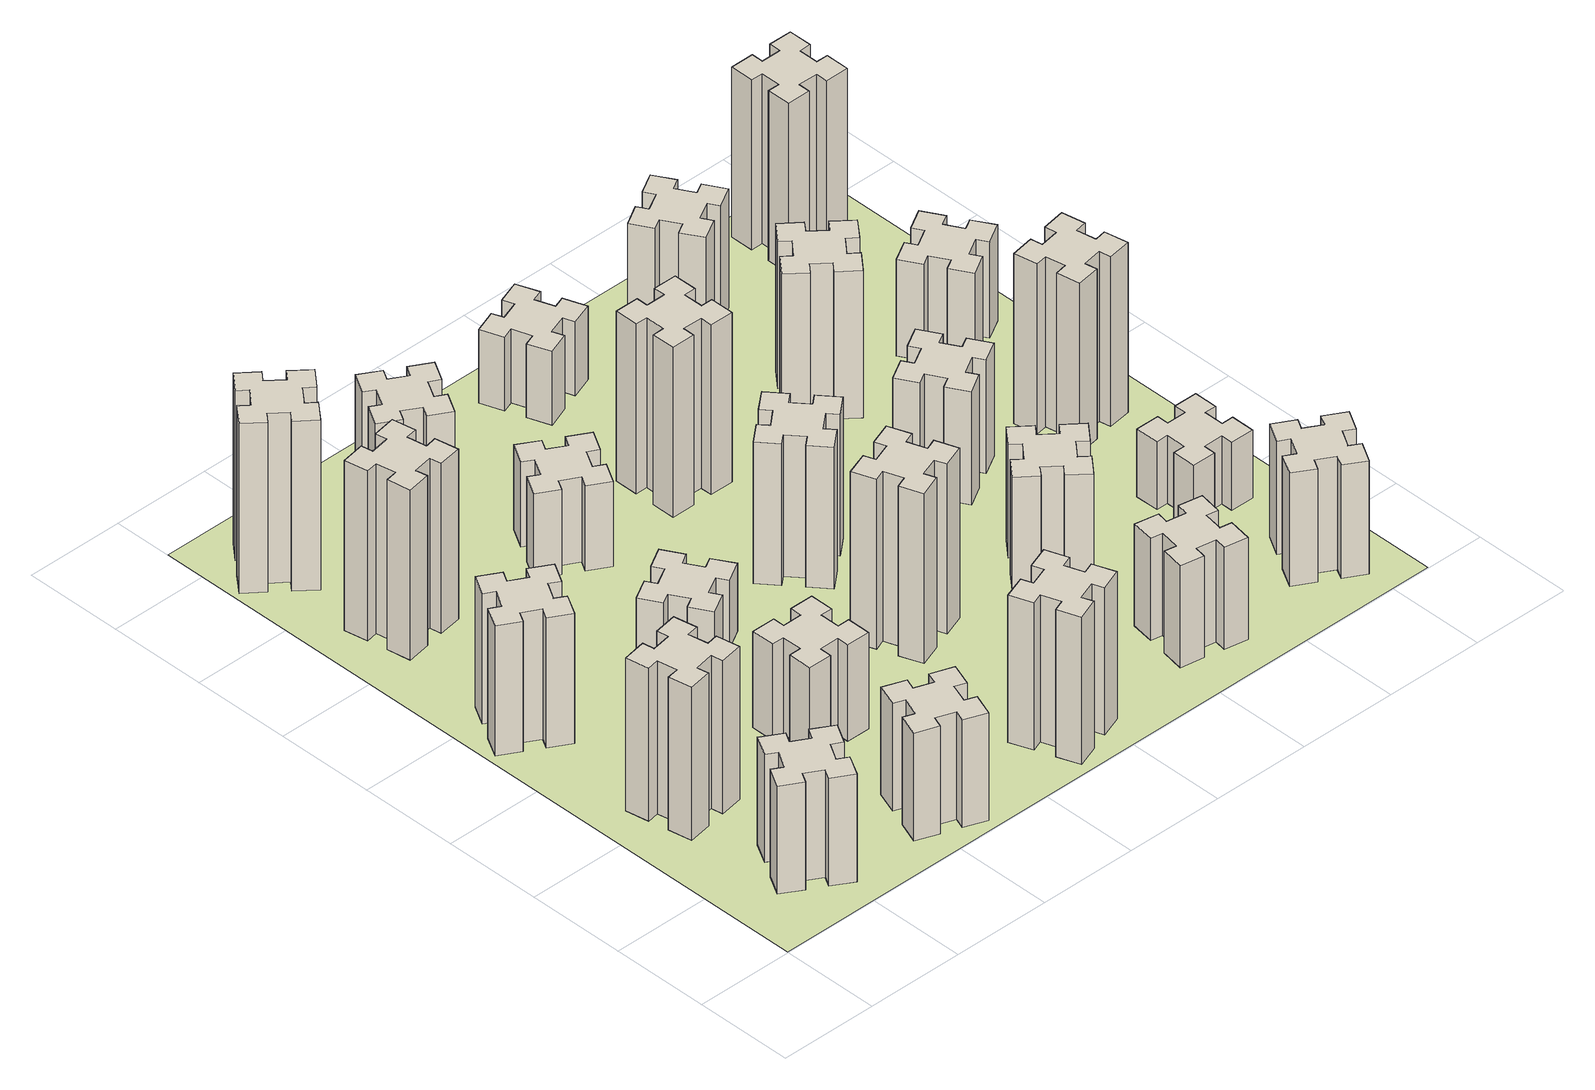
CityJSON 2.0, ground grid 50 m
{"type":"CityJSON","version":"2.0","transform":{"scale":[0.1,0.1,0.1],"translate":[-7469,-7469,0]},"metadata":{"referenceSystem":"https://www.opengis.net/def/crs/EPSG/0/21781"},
"CityObjects":{
"building1":{"type":"Building","attributes":{"class":"1000","function":"1000","usage":"1000","yearOfConstruction":2016,"roofType":"1000","measuredHeight":57,"storeysAboveGround":30,"storeysBelowGround":0},"geometry":[{"type":"Solid","lod":"1","boundaries":[[[[0,1,2,3,4,5,6,7,8,9,10,11,12,13,14,15,16,17,18,19]],[[17,16,20,21]],[[16,15,22,20]],[[15,14,23,22]],[[14,13,24,23]],[[13,12,25,24]],[[12,11,26,25]],[[11,10,27,26]],[[10,9,28,27]],[[9,8,29,28]],[[8,7,30,29]],[[7,6,31,30]],[[6,5,32,31]],[[5,4,33,32]],[[4,3,34,33]],[[3,2,35,34]],[[2,1,36,35]],[[1,0,37,36]],[[0,19,38,37]],[[19,18,39,38]],[[18,17,21,39]],[[24,25,26,27,28,29,30,31,32,33,34,35,36,37,38,39,21,20,22,23]]]]}]},
"building2":{"type":"Building","attributes":{"class":"1000","function":"1000","usage":"1000","yearOfConstruction":2016,"roofType":"1000","measuredHeight":81,"storeysAboveGround":30,"storeysBelowGround":0},"geometry":[{"type":"Solid","lod":"1","boundaries":[[[[40,41,42,43,44,45,46,47,48,49,50,51,52,53,54,55,56,57,58,59]],[[57,56,60,61]],[[56,55,62,60]],[[55,54,63,62]],[[54,53,64,63]],[[53,52,65,64]],[[52,51,66,65]],[[51,50,67,66]],[[50,49,68,67]],[[49,48,69,68]],[[48,47,70,69]],[[47,46,71,70]],[[46,45,72,71]],[[45,44,73,72]],[[44,43,74,73]],[[43,42,75,74]],[[42,41,76,75]],[[41,40,77,76]],[[40,59,78,77]],[[59,58,79,78]],[[58,57,61,79]],[[64,65,66,67,68,69,70,71,72,73,74,75,76,77,78,79,61,60,62,63]]]]}]},
"building3":{"type":"Building","attributes":{"class":"1000","function":"1000","usage":"1000","yearOfConstruction":2016,"roofType":"1000","measuredHeight":69,"storeysAboveGround":30,"storeysBelowGround":0},"geometry":[{"type":"Solid","lod":"1","boundaries":[[[[80,81,82,83,84,85,86,87,88,89,90,91,92,93,94,95,96,97,98,99]],[[97,96,100,101]],[[96,95,102,100]],[[95,94,103,102]],[[94,93,104,103]],[[93,92,105,104]],[[92,91,106,105]],[[91,90,107,106]],[[90,89,108,107]],[[89,88,109,108]],[[88,87,110,109]],[[87,86,111,110]],[[86,85,112,111]],[[85,84,113,112]],[[84,83,114,113]],[[83,82,115,114]],[[82,81,116,115]],[[81,80,117,116]],[[80,99,118,117]],[[99,98,119,118]],[[98,97,101,119]],[[104,105,106,107,108,109,110,111,112,113,114,115,116,117,118,119,101,100,102,103]]]]}]},
"building4":{"type":"Building","attributes":{"class":"1000","function":"1000","usage":"1000","yearOfConstruction":2016,"roofType":"1000","measuredHeight":90,"storeysAboveGround":30,"storeysBelowGround":0},"geometry":[{"type":"Solid","lod":"1","boundaries":[[[[120,121,122,123,124,125,126,127,128,129,130,131,132,133,134,135,136,137,138,139]],[[137,136,140,141]],[[136,135,142,140]],[[135,134,143,142]],[[134,133,144,143]],[[133,132,145,144]],[[132,131,146,145]],[[131,130,147,146]],[[130,129,148,147]],[[129,128,149,148]],[[128,127,150,149]],[[127,126,151,150]],[[126,125,152,151]],[[125,124,153,152]],[[124,123,154,153]],[[123,122,155,154]],[[122,121,156,155]],[[121,120,157,156]],[[120,139,158,157]],[[139,138,159,158]],[[138,137,141,159]],[[144,145,146,147,148,149,150,151,152,153,154,155,156,157,158,159,141,140,142,143]]]]}]},
"building5":{"type":"Building","attributes":{"class":"1000","function":"1000","usage":"1000","yearOfConstruction":2016,"roofType":"1000","measuredHeight":57,"storeysAboveGround":30,"storeysBelowGround":0},"geometry":[{"type":"Solid","lod":"1","boundaries":[[[[160,161,162,163,164,165,166,167,168,169,170,171,172,173,174,175,176,177,178,179]],[[177,176,180,181]],[[176,175,182,180]],[[175,174,183,182]],[[174,173,184,183]],[[173,172,185,184]],[[172,171,186,185]],[[171,170,187,186]],[[170,169,188,187]],[[169,168,189,188]],[[168,167,190,189]],[[167,166,191,190]],[[166,165,192,191]],[[165,164,193,192]],[[164,163,194,193]],[[163,162,195,194]],[[162,161,196,195]],[[161,160,197,196]],[[160,179,198,197]],[[179,178,199,198]],[[178,177,181,199]],[[184,185,186,187,188,189,190,191,192,193,194,195,196,197,198,199,181,180,182,183]]]]}]},
"building6":{"type":"Building","attributes":{"class":"1000","function":"1000","usage":"1000","yearOfConstruction":2016,"roofType":"1000","measuredHeight":90,"storeysAboveGround":30,"storeysBelowGround":0},"geometry":[{"type":"Solid","lod":"1","boundaries":[[[[200,201,202,203,204,205,206,207,208,209,210,211,212,213,214,215,216,217,218,219]],[[217,216,220,221]],[[216,215,222,220]],[[215,214,223,222]],[[214,213,224,223]],[[213,212,225,224]],[[212,211,226,225]],[[211,210,227,226]],[[210,209,228,227]],[[209,208,229,228]],[[208,207,230,229]],[[207,206,231,230]],[[206,205,232,231]],[[205,204,233,232]],[[204,203,234,233]],[[203,202,235,234]],[[202,201,236,235]],[[201,200,237,236]],[[200,219,238,237]],[[219,218,239,238]],[[218,217,221,239]],[[224,225,226,227,228,229,230,231,232,233,234,235,236,237,238,239,221,220,222,223]]]]}]},
"building7":{"type":"Building","attributes":{"class":"1000","function":"1000","usage":"1000","yearOfConstruction":2016,"roofType":"1000","measuredHeight":51,"storeysAboveGround":30,"storeysBelowGround":0},"geometry":[{"type":"Solid","lod":"1","boundaries":[[[[240,241,242,243,244,245,246,247,248,249,250,251,252,253,254,255,256,257,258,259]],[[257,256,260,261]],[[256,255,262,260]],[[255,254,263,262]],[[254,253,264,263]],[[253,252,265,264]],[[252,251,266,265]],[[251,250,267,266]],[[250,249,268,267]],[[249,248,269,268]],[[248,247,270,269]],[[247,246,271,270]],[[246,245,272,271]],[[245,244,273,272]],[[244,243,274,273]],[[243,242,275,274]],[[242,241,276,275]],[[241,240,277,276]],[[240,259,278,277]],[[259,258,279,278]],[[258,257,261,279]],[[264,265,266,267,268,269,270,271,272,273,274,275,276,277,278,279,261,260,262,263]]]]}]},
"building8":{"type":"Building","attributes":{"class":"1000","function":"1000","usage":"1000","yearOfConstruction":2016,"roofType":"1000","measuredHeight":36,"storeysAboveGround":30,"storeysBelowGround":0},"geometry":[{"type":"Solid","lod":"1","boundaries":[[[[280,281,282,283,284,285,286,287,288,289,290,291,292,293,294,295,296,297,298,299]],[[297,296,300,301]],[[296,295,302,300]],[[295,294,303,302]],[[294,293,304,303]],[[293,292,305,304]],[[292,291,306,305]],[[291,290,307,306]],[[290,289,308,307]],[[289,288,309,308]],[[288,287,310,309]],[[287,286,311,310]],[[286,285,312,311]],[[285,284,313,312]],[[284,283,314,313]],[[283,282,315,314]],[[282,281,316,315]],[[281,280,317,316]],[[280,299,318,317]],[[299,298,319,318]],[[298,297,301,319]],[[304,305,306,307,308,309,310,311,312,313,314,315,316,317,318,319,301,300,302,303]]]]}]},
"building9":{"type":"Building","attributes":{"class":"1000","function":"1000","usage":"1000","yearOfConstruction":2016,"roofType":"1000","measuredHeight":78,"storeysAboveGround":30,"storeysBelowGround":0},"geometry":[{"type":"Solid","lod":"1","boundaries":[[[[320,321,322,323,324,325,326,327,328,329,330,331,332,333,334,335,336,337,338,339]],[[337,336,340,341]],[[336,335,342,340]],[[335,334,343,342]],[[334,333,344,343]],[[333,332,345,344]],[[332,331,346,345]],[[331,330,347,346]],[[330,329,348,347]],[[329,328,349,348]],[[328,327,350,349]],[[327,326,351,350]],[[326,325,352,351]],[[325,324,353,352]],[[324,323,354,353]],[[323,322,355,354]],[[322,321,356,355]],[[321,320,357,356]],[[320,339,358,357]],[[339,338,359,358]],[[338,337,341,359]],[[344,345,346,347,348,349,350,351,352,353,354,355,356,357,358,359,341,340,342,343]]]]}]},
"building10":{"type":"Building","attributes":{"class":"1000","function":"1000","usage":"1000","yearOfConstruction":2016,"roofType":"1000","measuredHeight":45,"storeysAboveGround":30,"storeysBelowGround":0},"geometry":[{"type":"Solid","lod":"1","boundaries":[[[[360,361,362,363,364,365,366,367,368,369,370,371,372,373,374,375,376,377,378,379]],[[377,376,380,381]],[[376,375,382,380]],[[375,374,383,382]],[[374,373,384,383]],[[373,372,385,384]],[[372,371,386,385]],[[371,370,387,386]],[[370,369,388,387]],[[369,368,389,388]],[[368,367,390,389]],[[367,366,391,390]],[[366,365,392,391]],[[365,364,393,392]],[[364,363,394,393]],[[363,362,395,394]],[[362,361,396,395]],[[361,360,397,396]],[[360,379,398,397]],[[379,378,399,398]],[[378,377,381,399]],[[384,385,386,387,388,389,390,391,392,393,394,395,396,397,398,399,381,380,382,383]]]]}]},
"building11":{"type":"Building","attributes":{"class":"1000","function":"1000","usage":"1000","yearOfConstruction":2016,"roofType":"1000","measuredHeight":51,"storeysAboveGround":30,"storeysBelowGround":0},"geometry":[{"type":"Solid","lod":"1","boundaries":[[[[400,401,402,403,404,405,406,407,408,409,410,411,412,413,414,415,416,417,418,419]],[[417,416,420,421]],[[416,415,422,420]],[[415,414,423,422]],[[414,413,424,423]],[[413,412,425,424]],[[412,411,426,425]],[[411,410,427,426]],[[410,409,428,427]],[[409,408,429,428]],[[408,407,430,429]],[[407,406,431,430]],[[406,405,432,431]],[[405,404,433,432]],[[404,403,434,433]],[[403,402,435,434]],[[402,401,436,435]],[[401,400,437,436]],[[400,419,438,437]],[[419,418,439,438]],[[418,417,421,439]],[[424,425,426,427,428,429,430,431,432,433,434,435,436,437,438,439,421,420,422,423]]]]}]},
"building12":{"type":"Building","attributes":{"class":"1000","function":"1000","usage":"1000","yearOfConstruction":2016,"roofType":"1000","measuredHeight":90,"storeysAboveGround":30,"storeysBelowGround":0},"geometry":[{"type":"Solid","lod":"1","boundaries":[[[[440,441,442,443,444,445,446,447,448,449,450,451,452,453,454,455,456,457,458,459]],[[457,456,460,461]],[[456,455,462,460]],[[455,454,463,462]],[[454,453,464,463]],[[453,452,465,464]],[[452,451,466,465]],[[451,450,467,466]],[[450,449,468,467]],[[449,448,469,468]],[[448,447,470,469]],[[447,446,471,470]],[[446,445,472,471]],[[445,444,473,472]],[[444,443,474,473]],[[443,442,475,474]],[[442,441,476,475]],[[441,440,477,476]],[[440,459,478,477]],[[459,458,479,478]],[[458,457,461,479]],[[464,465,466,467,468,469,470,471,472,473,474,475,476,477,478,479,461,460,462,463]]]]}]},
"building13":{"type":"Building","attributes":{"class":"1000","function":"1000","usage":"1000","yearOfConstruction":2016,"roofType":"1000","measuredHeight":75,"storeysAboveGround":30,"storeysBelowGround":0},"geometry":[{"type":"Solid","lod":"1","boundaries":[[[[480,481,482,483,484,485,486,487,488,489,490,491,492,493,494,495,496,497,498,499]],[[497,496,500,501]],[[496,495,502,500]],[[495,494,503,502]],[[494,493,504,503]],[[493,492,505,504]],[[492,491,506,505]],[[491,490,507,506]],[[490,489,508,507]],[[489,488,509,508]],[[488,487,510,509]],[[487,486,511,510]],[[486,485,512,511]],[[485,484,513,512]],[[484,483,514,513]],[[483,482,515,514]],[[482,481,516,515]],[[481,480,517,516]],[[480,499,518,517]],[[499,498,519,518]],[[498,497,501,519]],[[504,505,506,507,508,509,510,511,512,513,514,515,516,517,518,519,501,500,502,503]]]]}]},
"building14":{"type":"Building","attributes":{"class":"1000","function":"1000","usage":"1000","yearOfConstruction":2016,"roofType":"1000","measuredHeight":90,"storeysAboveGround":30,"storeysBelowGround":0},"geometry":[{"type":"Solid","lod":"1","boundaries":[[[[520,521,522,523,524,525,526,527,528,529,530,531,532,533,534,535,536,537,538,539]],[[537,536,540,541]],[[536,535,542,540]],[[535,534,543,542]],[[534,533,544,543]],[[533,532,545,544]],[[532,531,546,545]],[[531,530,547,546]],[[530,529,548,547]],[[529,528,549,548]],[[528,527,550,549]],[[527,526,551,550]],[[526,525,552,551]],[[525,524,553,552]],[[524,523,554,553]],[[523,522,555,554]],[[522,521,556,555]],[[521,520,557,556]],[[520,539,558,557]],[[539,538,559,558]],[[538,537,541,559]],[[544,545,546,547,548,549,550,551,552,553,554,555,556,557,558,559,541,540,542,543]]]]}]},
"building15":{"type":"Building","attributes":{"class":"1000","function":"1000","usage":"1000","yearOfConstruction":2016,"roofType":"1000","measuredHeight":54,"storeysAboveGround":30,"storeysBelowGround":0},"geometry":[{"type":"Solid","lod":"1","boundaries":[[[[560,561,562,563,564,565,566,567,568,569,570,571,572,573,574,575,576,577,578,579]],[[577,576,580,581]],[[576,575,582,580]],[[575,574,583,582]],[[574,573,584,583]],[[573,572,585,584]],[[572,571,586,585]],[[571,570,587,586]],[[570,569,588,587]],[[569,568,589,588]],[[568,567,590,589]],[[567,566,591,590]],[[566,565,592,591]],[[565,564,593,592]],[[564,563,594,593]],[[563,562,595,594]],[[562,561,596,595]],[[561,560,597,596]],[[560,579,598,597]],[[579,578,599,598]],[[578,577,581,599]],[[584,585,586,587,588,589,590,591,592,593,594,595,596,597,598,599,581,580,582,583]]]]}]},
"building16":{"type":"Building","attributes":{"class":"1000","function":"1000","usage":"1000","yearOfConstruction":2016,"roofType":"1000","measuredHeight":39,"storeysAboveGround":30,"storeysBelowGround":0},"geometry":[{"type":"Solid","lod":"1","boundaries":[[[[600,601,602,603,604,605,606,607,608,609,610,611,612,613,614,615,616,617,618,619]],[[617,616,620,621]],[[616,615,622,620]],[[615,614,623,622]],[[614,613,624,623]],[[613,612,625,624]],[[612,611,626,625]],[[611,610,627,626]],[[610,609,628,627]],[[609,608,629,628]],[[608,607,630,629]],[[607,606,631,630]],[[606,605,632,631]],[[605,604,633,632]],[[604,603,634,633]],[[603,602,635,634]],[[602,601,636,635]],[[601,600,637,636]],[[600,619,638,637]],[[619,618,639,638]],[[618,617,621,639]],[[624,625,626,627,628,629,630,631,632,633,634,635,636,637,638,639,621,620,622,623]]]]}]},
"building17":{"type":"Building","attributes":{"class":"1000","function":"1000","usage":"1000","yearOfConstruction":2016,"roofType":"1000","measuredHeight":60,"storeysAboveGround":30,"storeysBelowGround":0},"geometry":[{"type":"Solid","lod":"1","boundaries":[[[[640,641,642,643,644,645,646,647,648,649,650,651,652,653,654,655,656,657,658,659]],[[657,656,660,661]],[[656,655,662,660]],[[655,654,663,662]],[[654,653,664,663]],[[653,652,665,664]],[[652,651,666,665]],[[651,650,667,666]],[[650,649,668,667]],[[649,648,669,668]],[[648,647,670,669]],[[647,646,671,670]],[[646,645,672,671]],[[645,644,673,672]],[[644,643,674,673]],[[643,642,675,674]],[[642,641,676,675]],[[641,640,677,676]],[[640,659,678,677]],[[659,658,679,678]],[[658,657,661,679]],[[664,665,666,667,668,669,670,671,672,673,674,675,676,677,678,679,661,660,662,663]]]]}]},
"building18":{"type":"Building","attributes":{"class":"1000","function":"1000","usage":"1000","yearOfConstruction":2016,"roofType":"1000","measuredHeight":60,"storeysAboveGround":30,"storeysBelowGround":0},"geometry":[{"type":"Solid","lod":"1","boundaries":[[[[680,681,682,683,684,685,686,687,688,689,690,691,692,693,694,695,696,697,698,699]],[[697,696,700,701]],[[696,695,702,700]],[[695,694,703,702]],[[694,693,704,703]],[[693,692,705,704]],[[692,691,706,705]],[[691,690,707,706]],[[690,689,708,707]],[[689,688,709,708]],[[688,687,710,709]],[[687,686,711,710]],[[686,685,712,711]],[[685,684,713,712]],[[684,683,714,713]],[[683,682,715,714]],[[682,681,716,715]],[[681,680,717,716]],[[680,699,718,717]],[[699,698,719,718]],[[698,697,701,719]],[[704,705,706,707,708,709,710,711,712,713,714,715,716,717,718,719,701,700,702,703]]]]}]},
"building19":{"type":"Building","attributes":{"class":"1000","function":"1000","usage":"1000","yearOfConstruction":2016,"roofType":"1000","measuredHeight":78,"storeysAboveGround":30,"storeysBelowGround":0},"geometry":[{"type":"Solid","lod":"1","boundaries":[[[[720,721,722,723,724,725,726,727,728,729,730,731,732,733,734,735,736,737,738,739]],[[737,736,740,741]],[[736,735,742,740]],[[735,734,743,742]],[[734,733,744,743]],[[733,732,745,744]],[[732,731,746,745]],[[731,730,747,746]],[[730,729,748,747]],[[729,728,749,748]],[[728,727,750,749]],[[727,726,751,750]],[[726,725,752,751]],[[725,724,753,752]],[[724,723,754,753]],[[723,722,755,754]],[[722,721,756,755]],[[721,720,757,756]],[[720,739,758,757]],[[739,738,759,758]],[[738,737,741,759]],[[744,745,746,747,748,749,750,751,752,753,754,755,756,757,758,759,741,740,742,743]]]]}]},
"building20":{"type":"Building","attributes":{"class":"1000","function":"1000","usage":"1000","yearOfConstruction":2016,"roofType":"1000","measuredHeight":60,"storeysAboveGround":30,"storeysBelowGround":0},"geometry":[{"type":"Solid","lod":"1","boundaries":[[[[760,761,762,763,764,765,766,767,768,769,770,771,772,773,774,775,776,777,778,779]],[[777,776,780,781]],[[776,775,782,780]],[[775,774,783,782]],[[774,773,784,783]],[[773,772,785,784]],[[772,771,786,785]],[[771,770,787,786]],[[770,769,788,787]],[[769,768,789,788]],[[768,767,790,789]],[[767,766,791,790]],[[766,765,792,791]],[[765,764,793,792]],[[764,763,794,793]],[[763,762,795,794]],[[762,761,796,795]],[[761,760,797,796]],[[760,779,798,797]],[[779,778,799,798]],[[778,777,781,799]],[[784,785,786,787,788,789,790,791,792,793,794,795,796,797,798,799,781,780,782,783]]]]}]},
"building21":{"type":"Building","attributes":{"class":"1000","function":"1000","usage":"1000","yearOfConstruction":2016,"roofType":"1000","measuredHeight":63,"storeysAboveGround":30,"storeysBelowGround":0},"geometry":[{"type":"Solid","lod":"1","boundaries":[[[[800,801,802,803,804,805,806,807,808,809,810,811,812,813,814,815,816,817,818,819]],[[817,816,820,821]],[[816,815,822,820]],[[815,814,823,822]],[[814,813,824,823]],[[813,812,825,824]],[[812,811,826,825]],[[811,810,827,826]],[[810,809,828,827]],[[809,808,829,828]],[[808,807,830,829]],[[807,806,831,830]],[[806,805,832,831]],[[805,804,833,832]],[[804,803,834,833]],[[803,802,835,834]],[[802,801,836,835]],[[801,800,837,836]],[[800,819,838,837]],[[819,818,839,838]],[[818,817,821,839]],[[824,825,826,827,828,829,830,831,832,833,834,835,836,837,838,839,821,820,822,823]]]]}]},
"building22":{"type":"Building","attributes":{"class":"1000","function":"1000","usage":"1000","yearOfConstruction":2016,"roofType":"1000","measuredHeight":36,"storeysAboveGround":30,"storeysBelowGround":0},"geometry":[{"type":"Solid","lod":"1","boundaries":[[[[840,841,842,843,844,845,846,847,848,849,850,851,852,853,854,855,856,857,858,859]],[[857,856,860,861]],[[856,855,862,860]],[[855,854,863,862]],[[854,853,864,863]],[[853,852,865,864]],[[852,851,866,865]],[[851,850,867,866]],[[850,849,868,867]],[[849,848,869,868]],[[848,847,870,869]],[[847,846,871,870]],[[846,845,872,871]],[[845,844,873,872]],[[844,843,874,873]],[[843,842,875,874]],[[842,841,876,875]],[[841,840,877,876]],[[840,859,878,877]],[[859,858,879,878]],[[858,857,861,879]],[[864,865,866,867,868,869,870,871,872,873,874,875,876,877,878,879,861,860,862,863]]]]}]},
"building23":{"type":"Building","attributes":{"class":"1000","function":"1000","usage":"1000","yearOfConstruction":2016,"roofType":"1000","measuredHeight":90,"storeysAboveGround":30,"storeysBelowGround":0},"geometry":[{"type":"Solid","lod":"1","boundaries":[[[[880,881,882,883,884,885,886,887,888,889,890,891,892,893,894,895,896,897,898,899]],[[897,896,900,901]],[[896,895,902,900]],[[895,894,903,902]],[[894,893,904,903]],[[893,892,905,904]],[[892,891,906,905]],[[891,890,907,906]],[[890,889,908,907]],[[889,888,909,908]],[[888,887,910,909]],[[887,886,911,910]],[[886,885,912,911]],[[885,884,913,912]],[[884,883,914,913]],[[883,882,915,914]],[[882,881,916,915]],[[881,880,917,916]],[[880,899,918,917]],[[899,898,919,918]],[[898,897,901,919]],[[904,905,906,907,908,909,910,911,912,913,914,915,916,917,918,919,901,900,902,903]]]]}]},
"building24":{"type":"Building","attributes":{"class":"1000","function":"1000","usage":"1000","yearOfConstruction":2016,"roofType":"1000","measuredHeight":51,"storeysAboveGround":30,"storeysBelowGround":0},"geometry":[{"type":"Solid","lod":"1","boundaries":[[[[920,921,922,923,924,925,926,927,928,929,930,931,932,933,934,935,936,937,938,939]],[[937,936,940,941]],[[936,935,942,940]],[[935,934,943,942]],[[934,933,944,943]],[[933,932,945,944]],[[932,931,946,945]],[[931,930,947,946]],[[930,929,948,947]],[[929,928,949,948]],[[928,927,950,949]],[[927,926,951,950]],[[926,925,952,951]],[[925,924,953,952]],[[924,923,954,953]],[[923,922,955,954]],[[922,921,956,955]],[[921,920,957,956]],[[920,939,958,957]],[[939,938,959,958]],[[938,937,941,959]],[[944,945,946,947,948,949,950,951,952,953,954,955,956,957,958,959,941,940,942,943]]]]}]},
"building25":{"type":"Building","attributes":{"class":"1000","function":"1000","usage":"1000","yearOfConstruction":2016,"roofType":"1000","measuredHeight":90,"storeysAboveGround":30,"storeysBelowGround":0},"geometry":[{"type":"Solid","lod":"1","boundaries":[[[[960,961,962,963,964,965,966,967,968,969,970,971,972,973,974,975,976,977,978,979]],[[977,976,980,981]],[[976,975,982,980]],[[975,974,983,982]],[[974,973,984,983]],[[973,972,985,984]],[[972,971,986,985]],[[971,970,987,986]],[[970,969,988,987]],[[969,968,989,988]],[[968,967,990,989]],[[967,966,991,990]],[[966,965,992,991]],[[965,964,993,992]],[[964,963,994,993]],[[963,962,995,994]],[[962,961,996,995]],[[961,960,997,996]],[[960,979,998,997]],[[979,978,999,998]],[[978,977,981,999]],[[984,985,986,987,988,989,990,991,992,993,994,995,996,997,998,999,981,980,982,983]]]]}]},
"landuse1":{"type":"LandUse","attributes":{"name":"plot1","function":"1010"},"geometry":[{"type":"MultiSurface","lod":"1","boundaries":[[[1000,1001,1002,1003]]]}]}
},
"vertices":[
[574,446,0],[487,496,0],[517,548,0],[413,608,0],[353,504,0],[405,474,0],[355,387,0],[303,417,0],[243,313,0],[347,253,0],[377,305,0],[464,255,0],[434,203,0],[538,143,0],[598,247,0],[546,277,0],[596,364,0],[648,334,0],[708,438,0],[604,498,0],[596,364,570],[648,334,570],[546,277,570],[598,247,570],[538,143,570],[434,203,570],[464,255,570],[377,305,570],[347,253,570],[243,313,570],[303,417,570],[355,387,570],[405,474,570],[353,504,570],[413,608,570],[517,548,570],[487,496,570],[574,446,570],[604,498,570],[708,438,570],
[405,1132,0],[307,1115,0],[297,1174,0],[178,1153,0],[199,1035,0],[258,1045,0],[276,947,0],[217,937,0],[237,818,0],[356,839,0],[345,898,0],[444,916,0],[454,857,0],[572,877,0],[551,996,0],[492,985,0],[475,1084,0],[534,1094,0],[513,1212,0],[395,1191,0],[475,1084,810],[534,1094,810],[492,985,810],[551,996,810],[572,877,810],[454,857,810],[444,916,810],[345,898,810],[356,839,810],[237,818,810],[217,937,810],[276,947,810],[258,1045,810],[199,1035,810],[178,1153,810],[297,1174,810],[307,1115,810],[405,1132,810],[395,1191,810],[513,1212,810],
[374,1926,0],[287,1976,0],[317,2028,0],[213,2088,0],[153,1984,0],[205,1954,0],[155,1867,0],[103,1897,0],[43,1793,0],[147,1733,0],[177,1785,0],[264,1735,0],[234,1683,0],[338,1623,0],[398,1727,0],[346,1757,0],[396,1844,0],[448,1814,0],[508,1918,0],[404,1978,0],[396,1844,690],[448,1814,690],[346,1757,690],[398,1727,690],[338,1623,690],[234,1683,690],[264,1735,690],[177,1785,690],[147,1733,690],[43,1793,690],[103,1897,690],[155,1867,690],[205,1954,690],[153,1984,690],[213,2088,690],[317,2028,690],[287,1976,690],[374,1926,690],[404,1978,690],[508,1918,690],
[405,2812,0],[307,2795,0],[297,2854,0],[178,2833,0],[199,2715,0],[258,2725,0],[276,2627,0],[217,2617,0],[237,2498,0],[356,2519,0],[345,2578,0],[444,2596,0],[454,2537,0],[572,2557,0],[551,2676,0],[492,2665,0],[475,2764,0],[534,2774,0],[513,2892,0],[395,2871,0],[475,2764,900],[534,2774,900],[492,2665,900],[551,2676,900],[572,2557,900],[454,2537,900],[444,2596,900],[345,2578,900],[356,2519,900],[237,2498,900],[217,2617,900],[276,2627,900],[258,2725,900],[199,2715,900],[178,2833,900],[297,2854,900],[307,2795,900],[405,2812,900],[395,2871,900],[513,2892,900],
[1029,360,0],[995,266,0],[939,287,0],[897,174,0],[1010,133,0],[1031,189,0],[1125,155,0],[1104,99,0],[1217,57,0],[1258,170,0],[1202,191,0],[1236,285,0],[1292,264,0],[1333,377,0],[1220,418,0],[1200,362,0],[1106,396,0],[1127,452,0],[1014,493,0],[973,380,0],[1106,396,570],[1127,452,570],[1200,362,570],[1220,418,570],[1333,377,570],[1292,264,570],[1236,285,570],[1202,191,570],[1258,170,570],[1217,57,570],[1104,99,570],[1125,155,570],[1031,189,570],[1010,133,570],[897,174,570],[939,287,570],[995,266,570],[1029,360,570],[973,380,570],[1014,493,570],
[384,3387,0],[308,3452,0],[346,3498,0],[254,3575,0],[177,3483,0],[223,3444,0],[159,3368,0],[113,3406,0],[36,3314,0],[128,3237,0],[166,3283,0],[243,3219,0],[204,3173,0],[296,3096,0],[373,3188,0],[327,3226,0],[392,3303,0],[438,3264,0],[515,3356,0],[423,3433,0],[392,3303,900],[438,3264,900],[327,3226,900],[373,3188,900],[296,3096,900],[204,3173,900],[243,3219,900],[166,3283,900],[128,3237,900],[36,3314,900],[113,3406,900],[159,3368,900],[223,3444,900],[177,3483,900],[254,3575,900],[346,3498,900],[308,3452,900],[384,3387,900],[423,3433,900],[515,3356,900],
[1165,1125,0],[1065,1125,0],[1065,1185,0],[945,1185,0],[945,1065,0],[1005,1065,0],[1005,965,0],[945,965,0],[945,845,0],[1065,845,0],[1065,905,0],[1165,905,0],[1165,845,0],[1285,845,0],[1285,965,0],[1225,965,0],[1225,1065,0],[1285,1065,0],[1285,1185,0],[1165,1185,0],[1225,1065,510],[1285,1065,510],[1225,965,510],[1285,965,510],[1285,845,510],[1165,845,510],[1165,905,510],[1065,905,510],[1065,845,510],[945,845,510],[945,965,510],[1005,965,510],[1005,1065,510],[945,1065,510],[945,1185,510],[1065,1185,510],[1065,1125,510],[1165,1125,510],[1165,1185,510],[1285,1185,510],
[995,1744,0],[1045,1657,0],[993,1627,0],[1053,1523,0],[1157,1583,0],[1127,1635,0],[1214,1685,0],[1244,1633,0],[1348,1693,0],[1288,1797,0],[1236,1767,0],[1186,1854,0],[1238,1884,0],[1178,1988,0],[1074,1928,0],[1104,1876,0],[1017,1826,0],[987,1878,0],[883,1818,0],[943,1714,0],[1017,1826,360],[987,1878,360],[1104,1876,360],[1074,1928,360],[1178,1988,360],[1238,1884,360],[1186,1854,360],[1236,1767,360],[1288,1797,360],[1348,1693,360],[1244,1633,360],[1214,1685,360],[1127,1635,360],[1157,1583,360],[1053,1523,360],[993,1627,360],[1045,1657,360],[995,1744,360],[943,1714,360],[883,1818,360],
[1976,266,0],[1942,360,0],[1998,380,0],[1957,493,0],[1844,452,0],[1865,396,0],[1771,362,0],[1750,418,0],[1637,377,0],[1679,264,0],[1735,285,0],[1769,191,0],[1713,170,0],[1754,57,0],[1867,99,0],[1846,155,0],[1940,189,0],[1960,133,0],[2073,174,0],[2032,287,0],[1940,189,780],[1960,133,780],[1846,155,780],[1867,99,780],[1754,57,780],[1713,170,780],[1769,191,780],[1735,285,780],[1679,264,780],[1637,377,780],[1750,418,780],[1771,362,780],[1865,396,780],[1844,452,780],[1957,493,780],[1998,380,780],[1942,360,780],[1976,266,780],[2032,287,780],[2073,174,780],
[1117,2525,0],[1204,2475,0],[1174,2423,0],[1278,2363,0],[1338,2467,0],[1286,2497,0],[1336,2584,0],[1388,2554,0],[1448,2658,0],[1344,2718,0],[1314,2666,0],[1227,2716,0],[1257,2768,0],[1153,2828,0],[1093,2724,0],[1145,2694,0],[1095,2607,0],[1043,2637,0],[983,2533,0],[1087,2473,0],[1095,2607,450],[1043,2637,450],[1145,2694,450],[1093,2724,450],[1153,2828,450],[1257,2768,450],[1227,2716,450],[1314,2666,450],[1344,2718,450],[1448,2658,450],[1388,2554,450],[1336,2584,450],[1286,2497,450],[1338,2467,450],[1278,2363,450],[1174,2423,450],[1204,2475,450],[1117,2525,450],[1087,2473,450],[983,2533,450],
[1114,3406,0],[1027,3456,0],[1057,3508,0],[953,3568,0],[893,3464,0],[945,3434,0],[895,3347,0],[843,3377,0],[783,3273,0],[887,3213,0],[917,3265,0],[1004,3215,0],[974,3163,0],[1078,3103,0],[1138,3207,0],[1086,3237,0],[1136,3324,0],[1188,3294,0],[1248,3398,0],[1144,3458,0],[1136,3324,510],[1188,3294,510],[1086,3237,510],[1138,3207,510],[1078,3103,510],[974,3163,510],[1004,3215,510],[917,3265,510],[887,3213,510],[783,3273,510],[843,3377,510],[895,3347,510],[945,3434,510],[893,3464,510],[953,3568,510],[1057,3508,510],[1027,3456,510],[1114,3406,510],[1144,3458,510],[1248,3398,510],
[1846,1095,0],[1940,1129,0],[1960,1073,0],[2073,1114,0],[2032,1227,0],[1976,1206,0],[1942,1300,0],[1998,1320,0],[1957,1433,0],[1844,1392,0],[1865,1336,0],[1771,1302,0],[1750,1358,0],[1637,1317,0],[1679,1204,0],[1735,1225,0],[1769,1131,0],[1713,1110,0],[1754,997,0],[1867,1039,0],[1769,1131,900],[1713,1110,900],[1735,1225,900],[1679,1204,900],[1637,1317,900],[1750,1358,900],[1771,1302,900],[1865,1336,900],[1844,1392,900],[1957,1433,900],[1998,1320,900],[1942,1300,900],[1976,1206,900],[2032,1227,900],[2073,1114,900],[1960,1073,900],[1940,1129,900],[1846,1095,900],[1867,1039,900],[1754,997,900],
[1888,1739,0],[1964,1803,0],[2003,1757,0],[2095,1834,0],[2018,1926,0],[1972,1888,0],[1907,1964,0],[1953,2003,0],[1876,2095,0],[1784,2018,0],[1823,1972,0],[1746,1907,0],[1708,1953,0],[1616,1876,0],[1693,1784,0],[1739,1823,0],[1803,1746,0],[1757,1708,0],[1834,1616,0],[1926,1693,0],[1803,1746,750],[1757,1708,750],[1739,1823,750],[1693,1784,750],[1616,1876,750],[1708,1953,750],[1746,1907,750],[1823,1972,750],[1784,2018,750],[1876,2095,750],[1953,2003,750],[1907,1964,750],[1972,1888,750],[2018,1926,750],[2095,1834,750],[2003,1757,750],[1964,1803,750],[1888,1739,750],[1926,1693,750],[1834,1616,750],
[1905,2705,0],[1805,2705,0],[1805,2765,0],[1685,2765,0],[1685,2645,0],[1745,2645,0],[1745,2545,0],[1685,2545,0],[1685,2425,0],[1805,2425,0],[1805,2485,0],[1905,2485,0],[1905,2425,0],[2025,2425,0],[2025,2545,0],[1965,2545,0],[1965,2645,0],[2025,2645,0],[2025,2765,0],[1905,2765,0],[1965,2645,900],[2025,2645,900],[1965,2545,900],[2025,2545,900],[2025,2425,900],[1905,2425,900],[1905,2485,900],[1805,2485,900],[1805,2425,900],[1685,2425,900],[1685,2545,900],[1745,2545,900],[1745,2645,900],[1685,2645,900],[1685,2765,900],[1805,2765,900],[1805,2705,900],[1905,2705,900],[1905,2765,900],[2025,2765,900],
[2764,475,0],[2665,492,0],[2676,551,0],[2557,572,0],[2537,454,0],[2596,444,0],[2578,345,0],[2519,356,0],[2498,237,0],[2617,217,0],[2627,276,0],[2725,258,0],[2715,199,0],[2833,178,0],[2854,297,0],[2795,307,0],[2812,405,0],[2871,395,0],[2892,513,0],[2774,534,0],[2812,405,540],[2871,395,540],[2795,307,540],[2854,297,540],[2833,178,540],[2715,199,540],[2725,258,540],[2627,276,540],[2617,217,540],[2498,237,540],[2519,356,540],[2578,345,540],[2596,444,540],[2537,454,540],[2557,572,540],[2676,551,540],[2665,492,540],[2764,475,540],[2774,534,540],[2892,513,540],
[1865,3556,0],[1771,3522,0],[1750,3578,0],[1637,3537,0],[1679,3424,0],[1735,3445,0],[1769,3351,0],[1713,3330,0],[1754,3217,0],[1867,3259,0],[1846,3315,0],[1940,3349,0],[1960,3293,0],[2073,3334,0],[2032,3447,0],[1976,3426,0],[1942,3520,0],[1998,3540,0],[1957,3653,0],[1844,3612,0],[1942,3520,390],[1998,3540,390],[1976,3426,390],[2032,3447,390],[2073,3334,390],[1960,3293,390],[1940,3349,390],[1846,3315,390],[1867,3259,390],[1754,3217,390],[1713,3330,390],[1769,3351,390],[1735,3445,390],[1679,3424,390],[1637,3537,390],[1750,3578,390],[1771,3522,390],[1865,3556,390],[1844,3612,390],[1957,3653,390],
[2647,1006,0],[2712,1083,0],[2758,1044,0],[2835,1136,0],[2743,1213,0],[2704,1167,0],[2628,1232,0],[2666,1278,0],[2574,1355,0],[2497,1263,0],[2543,1224,0],[2479,1148,0],[2433,1186,0],[2356,1094,0],[2448,1017,0],[2486,1063,0],[2563,999,0],[2524,953,0],[2616,876,0],[2693,968,0],[2563,999,600],[2524,953,600],[2486,1063,600],[2448,1017,600],[2356,1094,600],[2433,1186,600],[2479,1148,600],[2543,1224,600],[2497,1263,600],[2574,1355,600],[2666,1278,600],[2628,1232,600],[2704,1167,600],[2743,1213,600],[2835,1136,600],[2758,1044,600],[2712,1083,600],[2647,1006,600],[2693,968,600],[2616,876,600],
[2816,1867,0],[2766,1954,0],[2818,1984,0],[2758,2088,0],[2654,2028,0],[2684,1976,0],[2597,1926,0],[2567,1978,0],[2463,1918,0],[2523,1814,0],[2575,1844,0],[2625,1757,0],[2573,1727,0],[2633,1623,0],[2737,1683,0],[2707,1735,0],[2794,1785,0],[2824,1733,0],[2928,1793,0],[2868,1897,0],[2794,1785,600],[2824,1733,600],[2707,1735,600],[2737,1683,600],[2633,1623,600],[2573,1727,600],[2625,1757,600],[2575,1844,600],[2523,1814,600],[2463,1918,600],[2567,1978,600],[2597,1926,600],[2684,1976,600],[2654,2028,600],[2758,2088,600],[2818,1984,600],[2766,1954,600],[2816,1867,600],[2868,1897,600],[2928,1793,600],
[2804,2647,0],[2728,2712,0],[2766,2758,0],[2674,2835,0],[2597,2743,0],[2643,2704,0],[2579,2628,0],[2533,2666,0],[2456,2574,0],[2548,2497,0],[2586,2543,0],[2663,2479,0],[2624,2433,0],[2716,2356,0],[2793,2448,0],[2747,2486,0],[2812,2563,0],[2858,2524,0],[2935,2616,0],[2843,2693,0],[2812,2563,780],[2858,2524,780],[2747,2486,780],[2793,2448,780],[2716,2356,780],[2624,2433,780],[2663,2479,780],[2586,2543,780],[2548,2497,780],[2456,2574,780],[2533,2666,780],[2579,2628,780],[2643,2704,780],[2597,2743,780],[2674,2835,780],[2766,2758,780],[2728,2712,780],[2804,2647,780],[2843,2693,780],[2935,2616,780],
[3365,474,0],[3315,387,0],[3263,417,0],[3203,313,0],[3307,253,0],[3337,305,0],[3424,255,0],[3394,203,0],[3498,143,0],[3558,247,0],[3506,277,0],[3556,364,0],[3608,334,0],[3668,438,0],[3564,498,0],[3534,446,0],[3447,496,0],[3477,548,0],[3373,608,0],[3313,504,0],[3447,496,600],[3477,548,600],[3534,446,600],[3564,498,600],[3668,438,600],[3608,334,600],[3556,364,600],[3506,277,600],[3558,247,600],[3498,143,600],[3394,203,600],[3424,255,600],[3337,305,600],[3307,253,600],[3203,313,600],[3263,417,600],[3315,387,600],[3365,474,600],[3313,504,600],[3373,608,600],
[2716,3347,0],[2666,3434,0],[2718,3464,0],[2658,3568,0],[2554,3508,0],[2584,3456,0],[2497,3406,0],[2467,3458,0],[2363,3398,0],[2423,3294,0],[2475,3324,0],[2525,3237,0],[2473,3207,0],[2533,3103,0],[2637,3163,0],[2607,3215,0],[2694,3265,0],[2724,3213,0],[2828,3273,0],[2768,3377,0],[2694,3265,630],[2724,3213,630],[2607,3215,630],[2637,3163,630],[2533,3103,630],[2473,3207,630],[2525,3237,630],[2475,3324,630],[2423,3294,630],[2363,3398,630],[2467,3458,630],[2497,3406,630],[2584,3456,630],[2554,3508,630],[2658,3568,630],[2718,3464,630],[2666,3434,630],[2716,3347,630],[2768,3377,630],[2828,3273,630],
[3225,1065,0],[3225,965,0],[3165,965,0],[3165,845,0],[3285,845,0],[3285,905,0],[3385,905,0],[3385,845,0],[3505,845,0],[3505,965,0],[3445,965,0],[3445,1065,0],[3505,1065,0],[3505,1185,0],[3385,1185,0],[3385,1125,0],[3285,1125,0],[3285,1185,0],[3165,1185,0],[3165,1065,0],[3285,1125,360],[3285,1185,360],[3385,1125,360],[3385,1185,360],[3505,1185,360],[3505,1065,360],[3445,1065,360],[3445,965,360],[3505,965,360],[3505,845,360],[3385,845,360],[3385,905,360],[3285,905,360],[3285,845,360],[3165,845,360],[3165,965,360],[3225,965,360],[3225,1065,360],[3165,1065,360],[3165,1185,360],
[3365,1872,0],[3267,1855,0],[3257,1914,0],[3138,1893,0],[3159,1775,0],[3218,1785,0],[3236,1687,0],[3177,1677,0],[3197,1558,0],[3316,1579,0],[3305,1638,0],[3404,1656,0],[3414,1597,0],[3532,1617,0],[3511,1736,0],[3452,1725,0],[3435,1824,0],[3494,1834,0],[3473,1952,0],[3355,1931,0],[3435,1824,900],[3494,1834,900],[3452,1725,900],[3511,1736,900],[3532,1617,900],[3414,1597,900],[3404,1656,900],[3305,1638,900],[3316,1579,900],[3197,1558,900],[3177,1677,900],[3236,1687,900],[3218,1785,900],[3159,1775,900],[3138,1893,900],[3257,1914,900],[3267,1855,900],[3365,1872,900],[3355,1931,900],[3473,1952,900],
[3456,2507,0],[3406,2594,0],[3458,2624,0],[3398,2728,0],[3294,2668,0],[3324,2616,0],[3237,2566,0],[3207,2618,0],[3103,2558,0],[3163,2454,0],[3215,2484,0],[3265,2397,0],[3213,2367,0],[3273,2263,0],[3377,2323,0],[3347,2375,0],[3434,2425,0],[3464,2373,0],[3568,2433,0],[3508,2537,0],[3434,2425,510],[3464,2373,510],[3347,2375,510],[3377,2323,510],[3273,2263,510],[3213,2367,510],[3265,2397,510],[3215,2484,510],[3163,2454,510],[3103,2558,510],[3207,2618,510],[3237,2566,510],[3324,2616,510],[3294,2668,510],[3398,2728,510],[3458,2624,510],[3406,2594,510],[3456,2507,510],[3508,2537,510],[3568,2433,510],
[3285,3325,0],[3385,3325,0],[3385,3265,0],[3505,3265,0],[3505,3385,0],[3445,3385,0],[3445,3485,0],[3505,3485,0],[3505,3605,0],[3385,3605,0],[3385,3545,0],[3285,3545,0],[3285,3605,0],[3165,3605,0],[3165,3485,0],[3225,3485,0],[3225,3385,0],[3165,3385,0],[3165,3265,0],[3285,3265,0],[3225,3385,900],[3165,3385,900],[3225,3485,900],[3165,3485,900],[3165,3605,900],[3285,3605,900],[3285,3545,900],[3385,3545,900],[3385,3605,900],[3505,3605,900],[3505,3485,900],[3445,3485,900],[3445,3385,900],[3505,3385,900],[3505,3265,900],[3385,3265,900],[3385,3325,900],[3285,3325,900],[3285,3265,900],[3165,3265,900],
[5,3705,0],[3705,3705,0],[3705,5,0],[5,5,0]
]}
